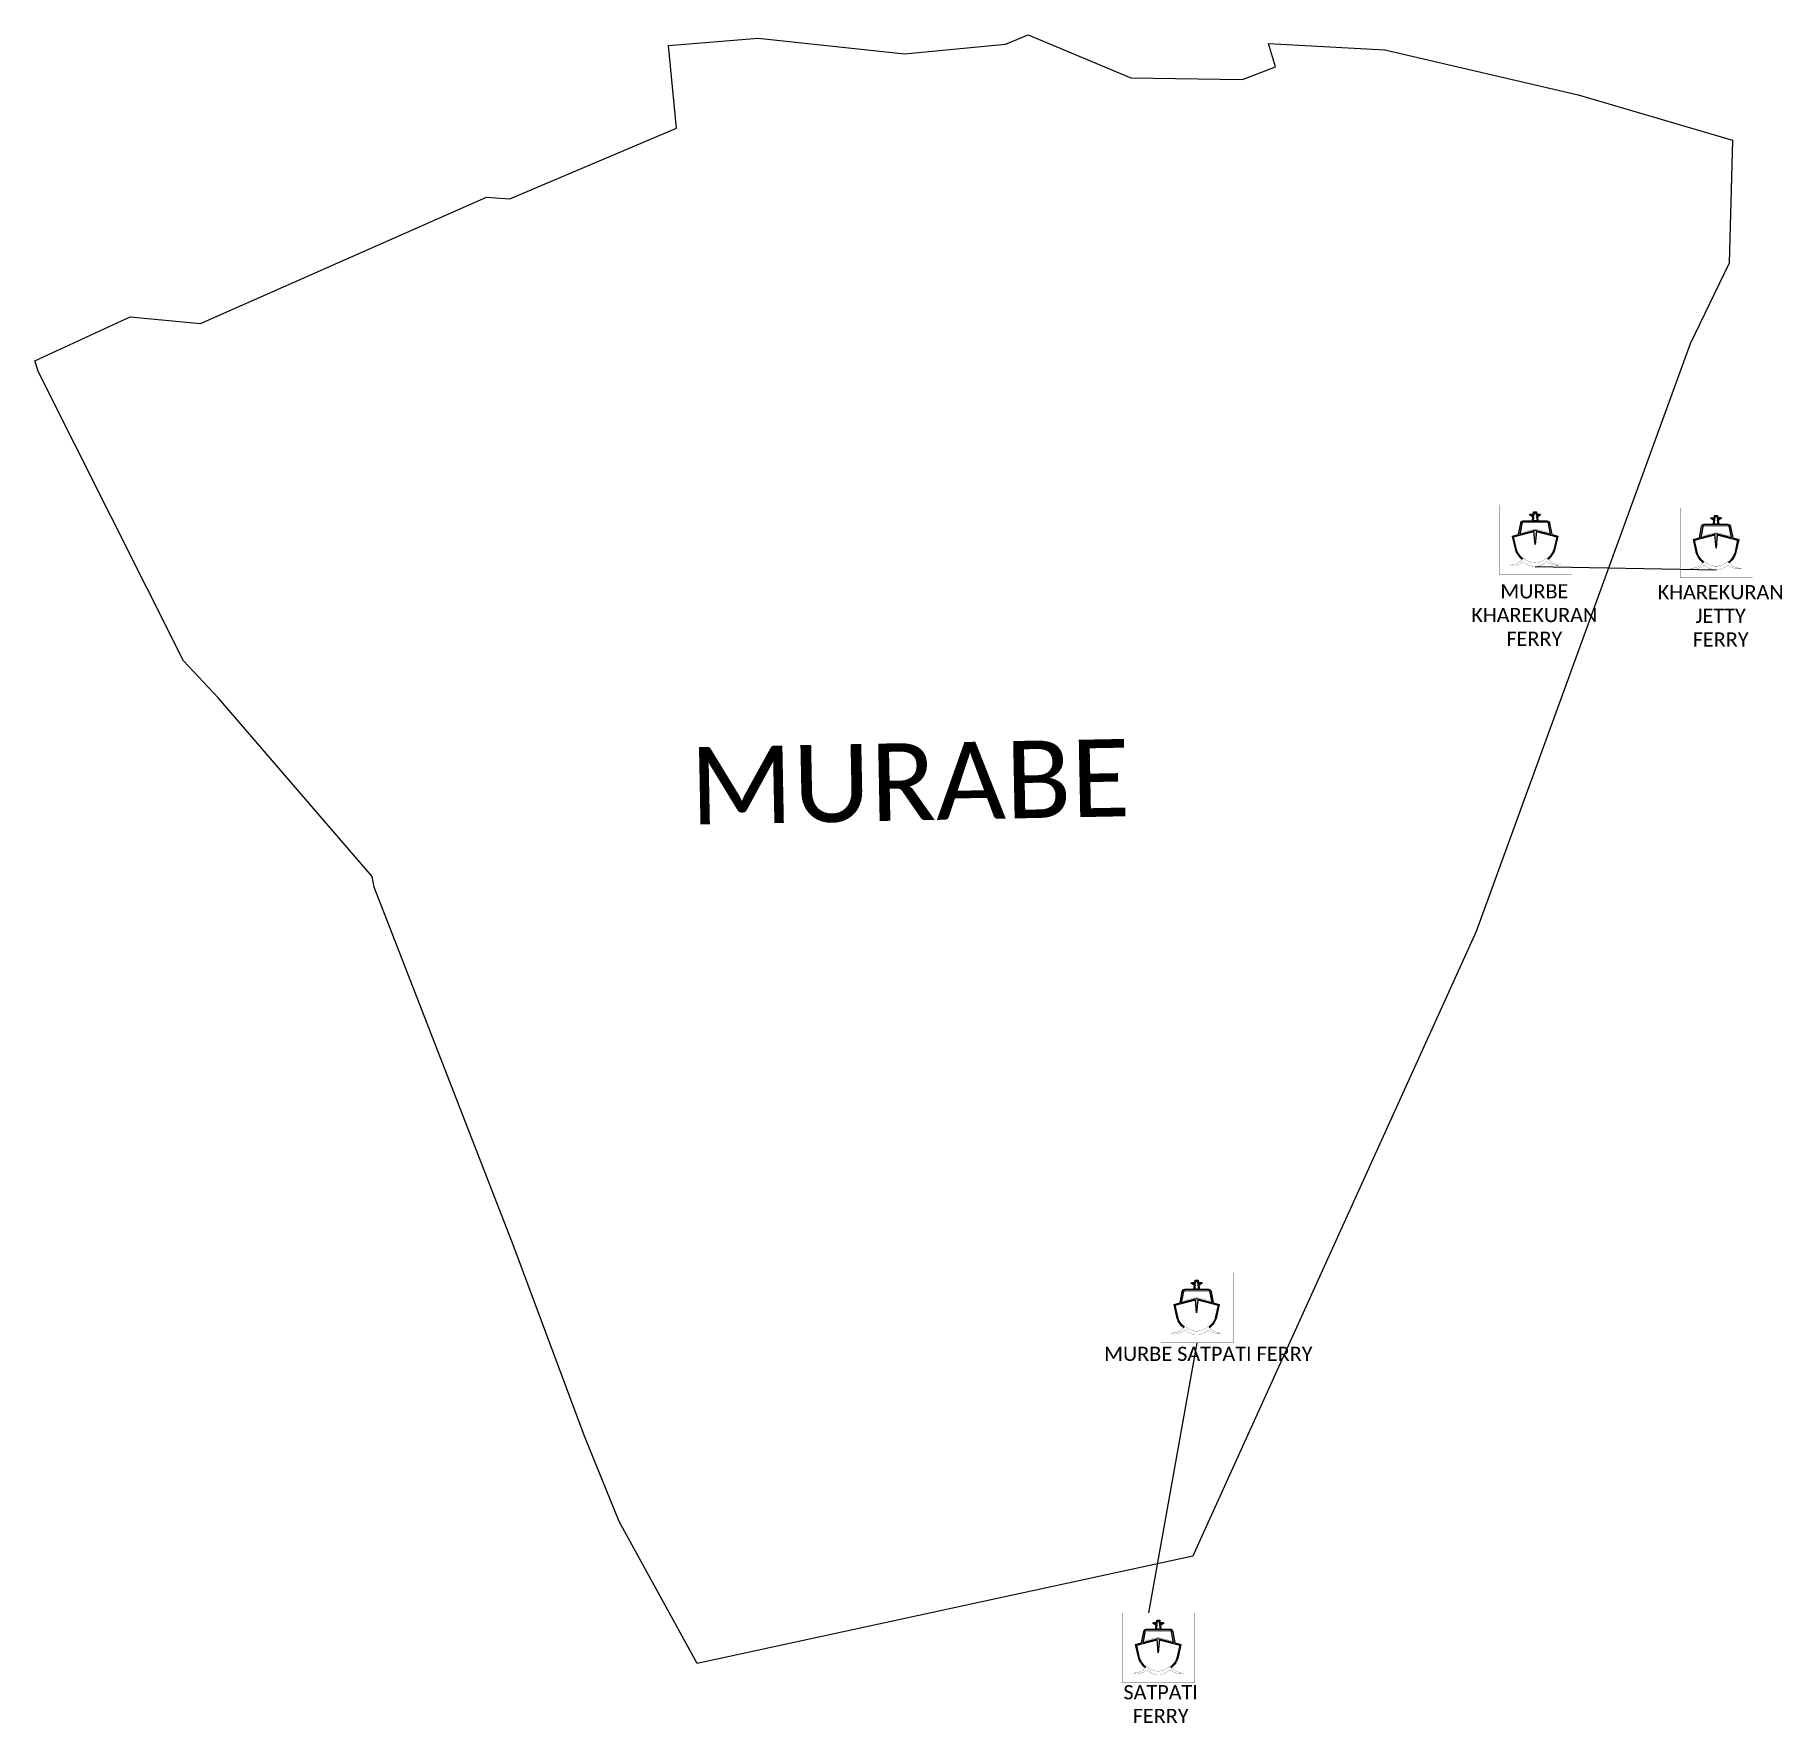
# Model space of a CAD drawing. Header units: metres. Extents: x 257914 to 260370, y 2182789 to 2185163.
import ezdxf

# ---------------------------------------------------------------- set-up
doc = ezdxf.new("R2010")
doc.units = ezdxf.units.M
for name, color, linetype in [('FERRY', 14, 'Continuous'), ('FERRY ROUTE', 5, 'Continuous'), ('JETTY TEXT', 7, 'Continuous'), ('village', 3, 'Continuous'), ('VILLAGE NAME', 250, 'Continuous')]:
    doc.layers.add(name, color=color, linetype=linetype)
doc.styles.get("Standard").update_dxf_attribs({"font": 'simplex.shx'})
doc.linetypes.add('FENCELINE2', pattern='A,0.25,-0.1,[132,ltypeshp.shx,S=0.1,R=0,X=-0.1,Y=0],-0.1,1', length=1.45)

# ---------------------------------------------------------------- blocks, each defined once
blk = doc.blocks.new('TUYJYHJ')
h = blk.add_hatch(color=256)
h.dxf.hatch_style = 1
h.paths.add_polyline_path([(-17427, 33760, 0.392786), (-17566, 33889), (-18045, 33889), (-18075, 34080), (-17901, 34205), (-17918, 34237), (-18098, 34237), (-18112, 34354), (-18272, 34355), (-18285, 34236), (-18465, 34234), (-18482, 34202), (-18306, 34078), (-18333, 33889), (-18821, 33889, 0.380853), (-18952, 33762), (-19066, 33168), (-19383, 33085), (-19217, 32340, 0.141617), (-18869, 31851, 0.013609), (-18837, 31886, -0.14157), (-19171, 32353), (-19326, 33051), (-18254, 33330), (-18191, 32633), (-18127, 33330), (-17055, 33051), (-17210, 32353, -0.142171), (-17546, 31885, 0.013417), (-17514, 31849, 0.142122), (-17165, 32340), (-16999, 33085), (-17315, 33168)])
h.paths.add_polyline_path([(-17377, 33184), (-18191, 33396), (-19003, 33184), (-18894, 33755, -0.387583), (-18819, 33831), (-17566, 33831, -0.403046), (-17485, 33753)], flags=16)
h.paths.add_polyline_path([(-17522, 33276), (-18153, 33444, 0.109975), (-18246, 33444), (-18863, 33280, -0.395333), (-18920, 33345), (-18859, 33724, -0.294902), (-18804, 33783), (-17594, 33782, -0.336515), (-17524, 33736), (-17447, 33341, -0.384062)], flags=0)
h.paths.add_polyline_path([(-18093, 33889), (-18286, 33889), (-18255, 34100), (-18379, 34188), (-18243, 34190), (-18230, 34308), (-18154, 34307), (-18140, 34190), (-18003, 34190), (-18126, 34101)], flags=16)
at = {"const_width": 10}
blk.add_lwpolyline([(-20070, 34743), (-16263, 34743), (-16263, 31059), (-20070, 31059)], close=True, dxfattribs=at)
at = {"flags": 128}
for points in [[(-18869, 31851, -0.141617), (-19217, 32340), (-19383, 33085), (-19066, 33168), (-18952, 33762, -0.380853), (-18821, 33889), (-18333, 33889), (-18306, 34078), (-18482, 34202), (-18465, 34234), (-18285, 34236), (-18272, 34355), (-18112, 34354), (-18112, 34354), (-18098, 34237), (-17918, 34237), (-17901, 34205), (-18075, 34080), (-18045, 33889), (-17565, 33889), (-17565, 33889, -0.391977), (-17427, 33760), (-17315, 33168), (-16999, 33085), (-17165, 32340, -0.142122), (-17514, 31849)], [(-18837, 31886, -0.14157), (-19171, 32353), (-19326, 33051), (-18254, 33330)], [(-17377, 33184), (-17485, 33753, 0.401978), (-17565, 33831), (-18819, 33831, 0.387583), (-18894, 33755), (-19003, 33184)], [(-18127, 33330), (-17055, 33051), (-17210, 32353, -0.142171), (-17546, 31885)]]:
    blk.add_lwpolyline(points, format="xyb", dxfattribs=at)
for points in [[(-18286, 33889), (-18255, 34100), (-18379, 34188), (-18243, 34190), (-18230, 34308), (-18154, 34307), (-18140, 34190), (-18003, 34190), (-18126, 34101), (-18093, 33889)], [(-19003, 33184), (-18191, 33396), (-17377, 33184)], [(-18093, 33889), (-18286, 33889)], [(-18127, 33330), (-18191, 32633), (-18254, 33330)]]:
    blk.add_lwpolyline(points, dxfattribs=at)
at = {"const_width": 10, "flags": 128}
blk.add_lwpolyline([(-17594, 33782, -0.336515), (-17524, 33736), (-17447, 33341, -0.384062), (-17522, 33276), (-18153, 33444, 0.109975), (-18246, 33444), (-18863, 33280, -0.395333), (-18920, 33345), (-18859, 33724, -0.294902), (-18804, 33783)], format="xyb", close=True, dxfattribs=at)
at = {"const_width": 10}
blk.add_lwpolyline([(-19531, 31574, 0.246398), (-18801, 31932, 0.420617), (-17584, 31932, 0.244555), (-16847, 31572, -0.228337), (-17585, 31739, -0.420789), (-18798, 31742, -0.26631)], format="xyb", close=True, dxfattribs=at)

msp = doc.modelspace()

# ---------------------------------------------------------------- linework, layer by layer
at = {"color": 3, "flags": 128}
msp.add_lwpolyline([(258804.5, 2185147.6), (258930.7, 2185158.2)], dxfattribs=at)
at = {"layer": 'FERRY ROUTE', "linetype": 'FENCELINE2', "ltscale": 10}
for points in [[(260023, 2184415.5), (260277.4, 2184410.6)], [(259479.8, 2182944.1), (259547.7, 2183323.9)]]:
    msp.add_lwpolyline(points, dxfattribs=at)
at = {"layer": 'village', "color": 3}
for points in [[(258930.7, 2185158.2, 0), (259136.2, 2185136, 0), (259278.3, 2185149.5, 0), (259310.3, 2185162.6, 0), (259454.5, 2185102.2, 0), (259611.7, 2185100, 0), (259657.8, 2185117.9, 0), (259648.2, 2185150.5, 0), (259811.6, 2185141.8, 0), (260083.7, 2185078.3, 0), (260300.7, 2185014.8, 0)], [(260300.7, 2185014.8, 0), (260295.7, 2184841.8, 0), (260241.2, 2184728.3, 0), (259940.1, 2183902.2, 0), (259549.6, 2183041.9, 0), (259541.5, 2183024, 0), (258844.9, 2182873, 0), (258735.2, 2183072.8, 0), (258686.2, 2183192.6, 0), (258586, 2183461.6, 0), (258390.8, 2183964.4, 0), (258387.6, 2183979.6, 0), (258171.9, 2184230.2, 0), (258122.3, 2184282.7, 0), (257918.5, 2184688.4, 0), (257913.6, 2184704.4, 0), (258047.4, 2184766.4, 0), (258146.5, 2184756.8, 0), (258548.5, 2184934.7, 0), (258581.3, 2184932.1, 0), (258815.9, 2185031.3, 0), (258804.5, 2185147.6, 0)]]:
    msp.add_polyline3d(points, dxfattribs=at)

# ---------------------------------------------------------------- block references
at = {"layer": 'FERRY', "xscale": 0.0266638455042826, "yscale": 0.0266638455042826, "zscale": 0.0266638455042826}
for p in [(260508.1, 2183575.9), (260762.5, 2183571.1), (260032.1, 2182495.7), (259978.1, 2182017.7)]:
    msp.add_blockref('TUYJYHJ', p, dxfattribs=at)

# ---------------------------------------------------------------- texts
at = {"layer": 'JETTY TEXT', "char_height": 20, "attachment_point": 1}
for s, width, heights, insert in [('\\pxqc;{\\fCalibri|b0|i0|c0|p34;MURBE \\PKHAREKURAN \\PFERRY}', 416.654, [165], (259813.6, 2184390.4)), ('\\pxqc;{\\fCalibri|b0|i0|c0|p34;KHAREKURAN JETTY \\PFERRY}', 202.214, [124.5], (260182.8, 2184389.3)), ('\\pxqc;{\\fCalibri|b0|i0|c0|p34;MURBE SATPATI FERRY}', 300.312, [100.4], (259413.3, 2183318.4)), ('\\pxqc;{\\fCalibri|b0|i0|c0|p34;SATPATI FERRY}', 142.227, [54], (259425.4, 2182842.6))]:
    msp.add_mtext_dynamic_manual_height_columns(s, width=width, gutter_width=1, heights=heights, dxfattribs=dict(at, insert=insert))
at = {"layer": 'VILLAGE NAME', "insert": (258833.5, 2184161.1), "char_height": 108.748, "attachment_point": 1, "rotation": 1.1028}
msp.add_mtext_dynamic_manual_height_columns('{\\fCalibri|b0|i0|c0|p34;MURABE}', width=726.929, gutter_width=543.7, heights=[0], dxfattribs=at)

doc.saveas('drawing.dxf')
